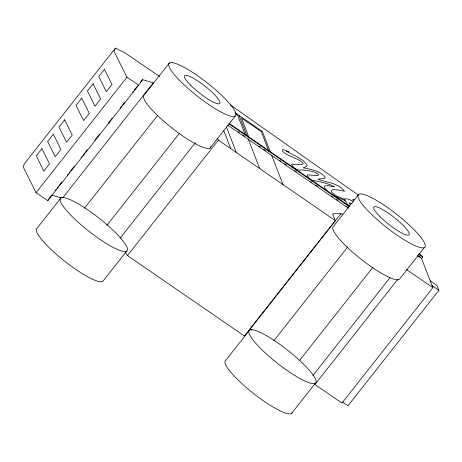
<?xml version="1.0" encoding="UTF-8"?>
<svg xmlns="http://www.w3.org/2000/svg" width="462" height="462" viewBox="0 0 462 462"><rect width="100%" height="100%" fill="white"/><g stroke="black" fill="none" stroke-linecap="round" stroke-linejoin="round"><path stroke-width="0.69" d="M159.604 76.473L124.596 52.599L115.431 48.14L114.01 51.276L126.946 77.258L138.664 85.181L142.567 79.626L153.32 82.842L62.849 197.713M115.431 48.14L24.521 163.577L23.1 166.707L36.036 192.689L47.753 200.618L51.265 195.617M36.036 192.689L126.946 77.258M55.221 190.535L56.116 189.403M57.005 188.271L57.894 187.139M58.789 186.007L61.908 182.045M67.256 175.254L68.145 174.122M69.04 172.99L69.929 171.858M70.819 170.726L74.388 166.199M81.069 157.715L81.965 156.583M82.854 155.451L87.312 149.792M94.883 140.171L99.786 133.945M108.258 123.192L112.266 118.105M120.287 107.917L124.746 102.258M132.323 92.637L133.212 91.505M134.101 90.373L137.67 85.851M140.344 82.455L142.567 79.626M47.753 200.618L138.664 85.181M60.903 197.955L37.076 228.211A42.377 8.287 38.2 0 0 62.561 259.523A42.377 8.287 38.2 0 0 102.807 281.41L126.634 251.155A42.377 8.287 38.2 0 0 83.726 207.178A42.377 8.287 38.2 0 0 70.946 215.332A42.377 8.287 38.2 0 0 126.634 251.155M169.45 62.942L144.265 94.918A42.377 8.287 38.2 0 0 173.007 128.817A42.377 8.287 38.2 0 0 210.799 146.691M84.517 208.183L157.606 115.385M106.913 225.369L179.551 133.137M120.01 238.34L195.322 142.712M209.991 148.123L235.181 116.141A42.377 8.287 38.2 0 0 192.273 72.164A42.377 8.287 38.2 0 0 179.493 80.319A42.377 8.287 38.2 0 0 235.181 116.141M342.839 214.697L340.991 213.652L332.64 213.796L335.337 220.593L244.427 336.03L127.448 255.567L218.364 140.136L217.204 138.404M340.991 213.652L250.081 329.088L251.929 330.134M249.578 330.087L225.751 360.343A42.377 8.287 38.2 0 0 253.401 393.381A42.377 8.287 38.2 0 0 292.163 412.705M358.749 194.283L333.558 226.264A42.377 8.287 38.2 0 0 359.043 257.571A42.377 8.287 38.2 0 0 399.289 279.464L424.474 247.488A42.377 8.287 38.2 0 0 381.572 203.505A42.377 8.287 38.2 0 0 368.786 211.66A42.377 8.287 38.2 0 0 424.474 247.488M273.77 340.835L347.747 246.904M299.555 360.447L373.088 267.076M312.907 375.542L390.009 277.65M291.482 413.548L315.309 383.287A42.377 8.287 38.2 0 0 272.401 339.31A42.377 8.287 38.2 0 0 259.621 347.464A42.377 8.287 38.2 0 0 315.309 383.287M397.822 279.273L314.934 384.523L341.949 403.107L432.859 287.67L421.546 258.489L417.382 255.63M421.546 258.489L422.678 257.051L422.383 256.289L418.815 253.834M430.203 280.821L437.04 285.522L438.9 290.321L347.99 405.752L342.29 401.836M352.009 203.471L349.11 202.812L350.317 204.683M51.657 195.056L61.065 197.875M354.764 199.723L352.853 199.359L353.759 200.964M333.616 195.755L345.091 200.508L344.716 199.532C340.217 197.182 334.378 196.055 331.369 191.655L331.329 190.76L331.982 190.073L333.35 189.674L338.172 189.992L344.583 191.239C338.415 182.9 326.726 182.634 317.787 179.175L324.728 178.349L325.358 177.633C320.391 170.709 310.926 169.467 303.136 167.758L305.474 166.984L307.166 165.8L306.156 163.871L303.297 160.712L296.148 156.295L286.394 151.322L288.842 151.848L288.548 151.565L282.877 149.451L282.588 151.357C288.311 156.918 297.574 157.611 303.211 163.271L302.853 164.189L300.722 164.611L291.447 164.091C293.532 168.676 298.059 170.94 303.014 169.935C308.212 170.842 314.541 170.905 318.63 174.584L318.353 175.254L316.782 175.479L307.577 174.867L307.207 175.485L309.5 178.748L311.55 180.088L323.804 182.709L330.642 184.852L334.603 186.885L327.622 185.632L324.971 185.909L324.52 186.619L324.74 187.803L327.05 190.858M352.876 201.299L349.139 199.301L344.681 198.695L344.531 199.971L347.805 204.562A5.024 0.982 38.2 0 0 349.63 206.219M235.008 112.647L262.445 131.52L270.524 152.356M235.401 113.848L237.745 115.465L245.201 134.69M229.175 123.4L349.855 206.404M228.881 123.752L349.555 206.757M418.514 254.187L422.678 257.051M238.149 131.791L239.339 132.606M242.908 135.06L244.687 136.284M258.957 146.102L260.146 146.916M263.71 149.37L265.494 150.6M279.764 160.412L280.954 161.226M284.517 163.681L286.301 164.911M294.623 170.634L296.408 171.858M310.678 181.676L311.867 182.49M315.431 184.944L317.215 186.174M331.485 195.986L332.669 196.8M336.238 199.255L338.022 200.485M346.344 206.208L348.129 207.432M418.872 256.092L420.651 257.317M227.743 125.19L348.423 208.195M432.068 285.62L438.9 290.321M218.364 140.136L335.337 220.593M406.433 269.49L432.859 287.67M230.509 104.978L358.454 195.218M125.52 252.691L127.448 255.567M419.456 253.107L420.224 255.088M271.569 155.041L283.039 184.621M239.097 115.46L247.176 136.296M248.221 138.987L259.69 168.561M226.432 126.958L236.342 152.5M223.793 130.74L230.74 148.648M268.832 151.455L261.29 131.647L241.551 118.122L248.845 137.266M41.944 148.677L36.261 155.896L43.838 171.102L49.521 163.889L41.944 148.677M53.309 134.251L47.626 141.464L55.197 156.676L60.88 149.457L53.309 134.251M64.674 119.82L58.992 127.033L66.563 142.244L72.245 135.031L64.674 119.82M81.722 98.175L76.039 105.394L83.61 120.599L89.293 113.386L81.722 98.175M93.081 83.749L87.405 90.962L94.976 106.173L100.658 98.955L93.081 83.749M104.447 69.317L98.764 76.53L106.341 91.742L112.018 84.529L104.447 69.317M380.111 216.736A22.419 4.383 38.2 0 0 409.049 234.823A22.419 4.383 38.2 0 0 385.273 211.14A22.419 4.383 38.2 0 0 380.111 216.736M190.818 85.395A22.419 4.383 38.2 0 0 219.756 103.476A22.419 4.383 38.2 0 0 195.975 79.793A22.419 4.383 38.2 0 0 190.818 85.395"/></g></svg>
